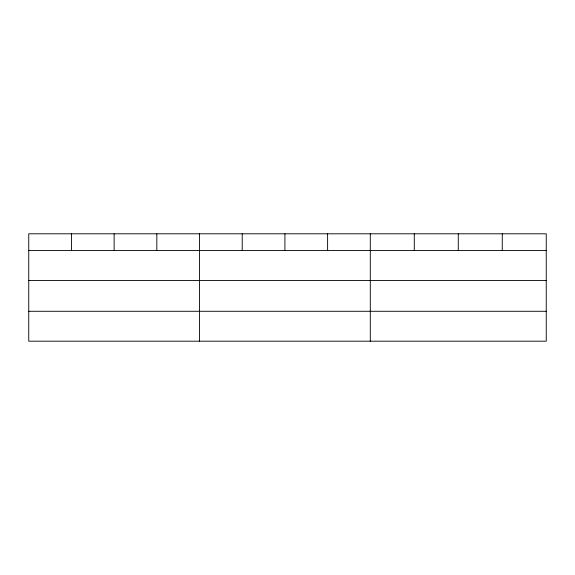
<?xml version="1.0" encoding="UTF-8"?>
<svg xmlns="http://www.w3.org/2000/svg" width="575" height="575" viewBox="0 0 575 575"><rect width="100%" height="100%" fill="white"/><g stroke="black" fill="none" stroke-linecap="round" stroke-linejoin="round"><path stroke-width="0.86" d="M546.25 280.471L546.25 233.809L28.75 233.809L28.75 341.191L546.25 341.191L546.25 280.471L28.75 280.471M28.75 250.556L546.25 250.556M28.75 311.283L546.25 311.283M502.262 233.809L502.262 250.556M458.275 233.809L458.275 250.556M414.287 233.809L414.287 250.556M370.3 233.809L370.3 341.191M327.606 233.809L327.606 250.556M284.912 233.809L284.912 250.556M242.219 233.809L242.219 250.556M199.525 233.809L199.525 341.191M156.831 233.809L156.831 250.556M114.138 233.809L114.138 250.556M71.444 233.809L71.444 250.556"/></g></svg>
